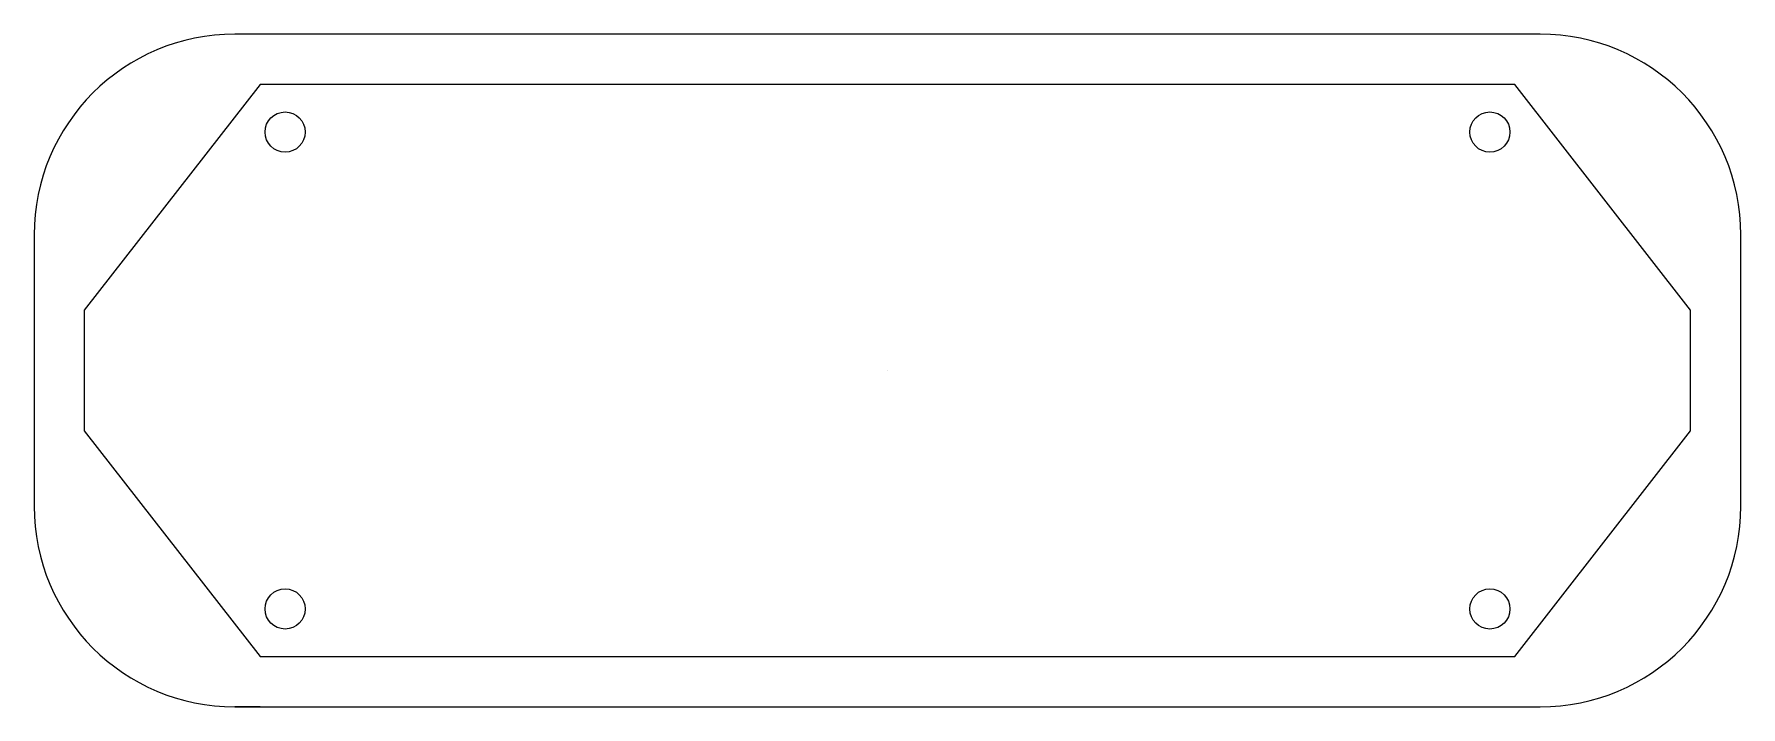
# Model space of a CAD drawing. Header units: millimetres. Extents: x -350 to 1739, y -657 to -133.
# Drawn here: x 809.6 to 979.6, y -452.1 to -385.1 of the extents above; entities that cross this region are included whole.
import ezdxf

# ---------------------------------------------------------------- set-up
doc = ezdxf.new("R2010")
doc.units = ezdxf.units.MM
doc.layers.get('0').update_dxf_attribs({"true_color": 0xc2ced6})

msp = doc.modelspace()

# ---------------------------------------------------------------- linework, layer by layer
for p, q in [((959.646, -385.117), (829.646, -385.117)), ((832.146, -390.117), (814.646, -412.617)), ((957.146, -390.117), (832.146, -390.117)), ((974.646, -412.617), (957.146, -390.117)), ((809.646, -405.117), (809.646, -432.117)), ((979.646, -432.117), (979.646, -405.117)), ((814.646, -412.617), (814.646, -424.617)), ((974.646, -424.617), (974.646, -412.617)), ((894.646, -418.617), (894.646, -418.617, 210)), ((814.646, -424.617), (832.146, -447.117)), ((957.146, -447.117), (974.646, -424.617)), ((832.146, -447.117), (957.146, -447.117)), ((832.146, -452.117), (829.646, -452.117)), ((829.646, -452.117), (959.646, -452.117))]:
    msp.add_line(p, q)
for centre in [(834.646, -394.867), (954.646, -394.867), (834.646, -442.367), (954.646, -442.367)]:
    msp.add_circle(centre, 2)
for centre, start, end in [((829.646, -405.117), 90, 180), ((959.646, -405.117), 0, 90), ((829.646, -432.117), 180, 270), ((959.646, -432.117), 270, 0)]:
    msp.add_arc(centre, 20, start, end)

doc.saveas('drawing.dxf')
